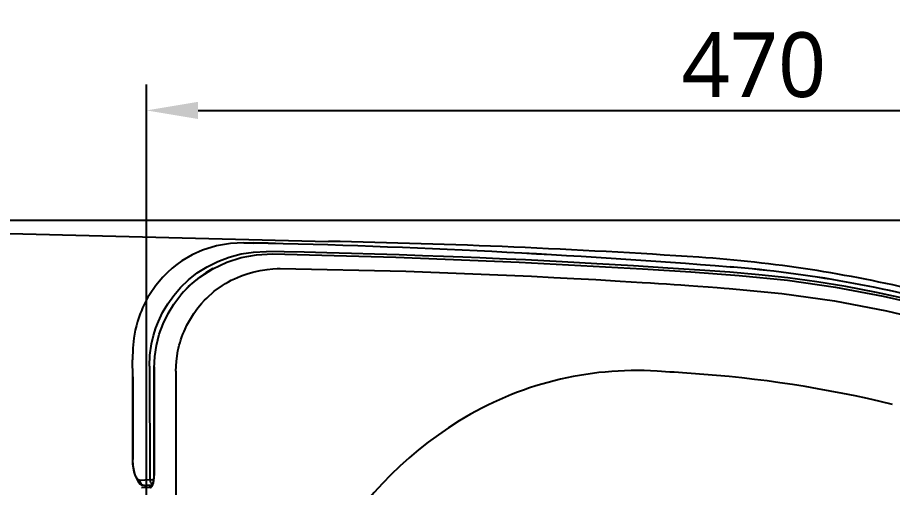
# Model space of a CAD drawing. Header units: millimetres. Extents: x 9575 to 12140, y 93 to 2418.
# Drawn here: x 9979.8 to 10318.2, y 1855.6 to 2037.3 of the extents above; entities that cross this region are included whole.
import ezdxf

# ---------------------------------------------------------------- set-up
doc = ezdxf.new("R2010")
doc.units = ezdxf.units.MM
doc.layers.add('3', color=3, linetype='Continuous')
doc.styles.get("Standard").update_dxf_attribs({"font": 'NanumGothic.ttf'})
doc.dimstyles.new('ISO-25', dxfattribs={"dimtxt": 20, "dimasz": 20, "dimexe": 3, "dimexo": 1, "dimgap": 5, "dimtad": 1, "dimtoh": 1, "dimdec": 0, "dimtxsty": 'Standard', "dimcen": 0, "dimclrd": 3, "dimclre": 3, "dimclrt": 2, "dimadec": 0, "dimazin": 0, "dimtfac": 1, "dimtdec": 0, "dimtmove": 0, "dimatfit": 3, "dimfxl": 0, "dimarcsym": 0})

# ---------------------------------------------------------------- blocks, each defined once
blk = doc.blocks.new('*D39')
at = {"color": 3, "lineweight": -2}
for p, q in [((10029.63, 1824.83), (10029.63, 2011.41)), ((10499.63, 1755.83), (10499.63, 2011.41)), ((10049.63, 2001.41), (10479.63, 2001.41))]:
    blk.add_line(p, q, dxfattribs=at)
at = {"color": 3}
for points in [[(10049.63, 2004.74), (10049.63, 1998.08), (10029.63, 2001.41)], [(10479.63, 2004.74), (10479.63, 1998.08), (10499.63, 2001.41)]]:
    blk.add_solid(points, dxfattribs=at)
at = {"layer": 'Defpoints', "color": 0}
for p in [(10499.63, 2001.41), (10029.63, 1823.83), (10499.63, 1754.83)]:
    blk.add_point(p, dxfattribs=at)
at = {"color": 2, "insert": (10264.63, 2018.91), "char_height": 25, "attachment_point": 5}
blk.add_mtext('470', dxfattribs=at)
blk = doc.blocks.new('*D42')
at = {"color": 3, "lineweight": -2}
for p, q in [((9764.63, 1754.83), (9764.63, 2062.23)), ((10499.63, 1756.83), (10499.63, 2062.23)), ((9784.63, 2052.23), (10479.63, 2052.23))]:
    blk.add_line(p, q, dxfattribs=at)
at = {"color": 3}
for points in [[(9784.63, 2055.57), (9784.63, 2048.9), (9764.63, 2052.23)], [(10479.63, 2055.57), (10479.63, 2048.9), (10499.63, 2052.23)]]:
    blk.add_solid(points, dxfattribs=at)
at = {"layer": 'Defpoints', "color": 0}
for p in [(10499.63, 2052.23), (9764.63, 1753.83), (10499.63, 1755.83)]:
    blk.add_point(p, dxfattribs=at)
at = {"color": 2, "insert": (10132.13, 2069.73), "char_height": 25, "attachment_point": 5}
blk.add_mtext('735', dxfattribs=at)
blk = doc.blocks.new('2E12E')
at = {"color": 2}
for p, q in [((6853.02, 1272.33), (6853.02, 1272.32)), ((7037.41, 1263.04), (7037.41, 1263.04)), ((6806.3, 1220.56), (6806.3, 1188.53)), ((6809.69, 1177.76), (6812.84, 1177.95)), ((6810.92, 1178.56), (6811.32, 1178.56)), ((6810.96, 1178.56), (6811.39, 1178.56))]:
    blk.add_line(p, q, dxfattribs=at)
for points in [[(6849.28, 1272.39), (6844.1, 1272.16), (6838.76, 1271.25), (6833.34, 1269.57), (6829.31, 1267.75), (6825.36, 1265.42), (6825.33, 1265.4)], [(6853.02, 1272.32), (6849.27, 1272.39)], [(6849.27, 1272.39), (6849.27, 1272.39), (6849.28, 1272.39)], [(6849.28, 1272.39), (6853.02, 1272.32)], [(6812.81, 1224.64), (6813, 1228.89), (6813.65, 1233.39), (6814.38, 1236.5), (6815.31, 1239.49), (6816.28, 1242.01), (6817.91, 1245.45), (6819.91, 1248.86), (6822.2, 1252.07), (6824.77, 1255.06), (6827.86, 1258.03), (6831.31, 1260.75), (6835.1, 1263.16), (6839.2, 1265.22), (6843.59, 1266.88), (6848.23, 1268.09), (6853.08, 1268.81), (6858.08, 1269.01)], [(6837.28, 1262.35), (6842.76, 1264.93), (6848.24, 1266.69), (6854.16, 1267.78), (6860.43, 1268.09)], [(7037.25, 1261), (7025.7, 1261.82), (7013.28, 1262.65), (6999.99, 1263.49), (6985.84, 1264.32), (6979.2, 1264.69), (6972.39, 1265.05), (6965.41, 1265.41), (6958.25, 1265.76), (6950.91, 1266.1), (6945.54, 1266.35), (6940.54, 1266.56), (6933.97, 1266.83), (6926.59, 1267.12), (6918.42, 1267.42), (6909.45, 1267.73), (6899.92, 1268.03), (6891.01, 1268.28), (6881.37, 1268.53), (6872.67, 1268.73), (6864.91, 1268.89), (6858.08, 1269.01)], [(6860.43, 1268.09), (6908.14, 1266.87), (6955.82, 1264.95), (7003.47, 1262.33), (7022.18, 1261.12), (7040.88, 1259.79), (7059.55, 1257.89), (7078.13, 1255.22), (7096.59, 1251.77), (7114.88, 1247.58)], [(6825.33, 1265.4), (6823.44, 1264.06), (6821.56, 1262.56), (6819.75, 1260.93), (6818, 1259.16), (6815.27, 1255.94), (6812.8, 1252.31), (6812.22, 1251.34), (6811.67, 1250.35), (6811.14, 1249.33), (6810.63, 1248.29), (6810.14, 1247.23), (6809.68, 1246.14), (6809.24, 1245.03), (6808.83, 1243.9), (6808.57, 1243.12), (6808.21, 1241.98), (6807.79, 1240.48), (6807.34, 1238.6), (6806.77, 1235.49), (6806.36, 1231.69), (6806.26, 1227.19)], [(6823.02, 1222.75), (6823.22, 1226.69), (6823.82, 1230.58), (6824.06, 1231.68), (6824.33, 1232.78), (6824.64, 1233.86), (6824.98, 1234.94), (6825.35, 1236), (6825.75, 1237.05), (6826.18, 1238.09), (6826.59, 1239.02), (6827.3, 1240.51), (6828.38, 1242.53), (6829.93, 1245.02), (6831.52, 1247.21), (6832.93, 1248.92), (6834.09, 1250.18), (6834.95, 1251.05), (6837.89, 1253.66), (6841.08, 1255.95), (6842.19, 1256.64), (6843.33, 1257.3), (6844.48, 1257.91), (6845.65, 1258.49), (6846.85, 1259.03), (6848.05, 1259.52), (6849.02, 1259.89), (6850.58, 1260.43), (6852.77, 1261.08), (6855.59, 1261.72), (6858.32, 1262.13), (6860.53, 1262.33), (6862.23, 1262.4), (6863.4, 1262.41)], [(6837.35, 1262.41), (6834.65, 1260.79), (6832.49, 1259.3), (6830.59, 1257.82), (6828.38, 1255.88), (6825.93, 1253.39), (6825.03, 1252.36)], [(6863.4, 1262.41), (6912.01, 1261.38), (6960.63, 1259.47), (6969.19, 1259.04), (6976.97, 1258.63), (6985.42, 1258.16), (6994.85, 1257.62), (7003.41, 1257.1), (7006.55, 1256.9), (7009.69, 1256.7), (7012.82, 1256.5), (7015.78, 1256.31), (7018.34, 1256.14), (7021.46, 1255.92), (7024.91, 1255.68), (7028.94, 1255.39), (7032.42, 1255.13), (7035.11, 1254.92), (7037, 1254.77)], [(6814.63, 1223.94), (6814.86, 1228.38), (6815.52, 1232.75), (6816.62, 1237.01), (6818.12, 1241.11), (6820.02, 1245.01), (6822.3, 1248.73), (6824.96, 1252.22), (6827.97, 1255.44), (6832.33, 1259.15), (6837.28, 1262.35)], [(7126.2, 1245.48), (7116.05, 1248.2), (7105.32, 1250.79), (7094.01, 1253.23), (7082.11, 1255.46), (7070.95, 1257.27), (7059.75, 1258.79), (7048.52, 1260.04), (7037.25, 1261)], [(7037, 1254.77), (7057.41, 1252.82), (7077.73, 1249.94), (7097.9, 1246.11), (7117.88, 1241.38)], [(6806.34, 1220.55), (6806.26, 1227.19)], [(6812.81, 1224.64), (6812.97, 1180.8)], [(6814.6, 1224.43), (6814.59, 1223.96)], [(6814.59, 1223.96), (6814.59, 1219.43), (6814.59, 1213.81), (6814.59, 1207.33), (6814.59, 1199.98), (6814.59, 1191.77), (6814.59, 1182.96)], [(6814.63, 1223.94), (6814.59, 1223.94), (6814.59, 1223.94)], [(6814.63, 1182.95), (6814.65, 1189.59), (6814.65, 1195.52), (6814.63, 1203.69), (6814.63, 1210.46), (6814.63, 1217.11), (6814.63, 1223.94)], [(6823.02, 1222.75), (6823.04, 1188.55), (6823.06, 1154.36)], [(6806.3, 1220.55), (6806.3, 1220.55), (6806.34, 1220.55)], [(6806.34, 1220.55), (6806.34, 1188.56)], [(6806.3, 1188.56), (6806.3, 1188.56), (6806.31, 1188.56)], [(6806.31, 1188.65), (6806.42, 1186.35), (6806.73, 1184.33), (6807.19, 1182.63), (6807.76, 1181.23), (6808.42, 1180.11), (6809.14, 1179.27), (6809.97, 1178.74), (6810.9, 1178.56)], [(6806.31, 1188.56), (6806.34, 1188.56)], [(6809.04, 1180.56), (6808.57, 1180.69), (6808.12, 1181.16), (6807.69, 1181.84), (6807.28, 1182.73), (6806.92, 1183.85), (6806.62, 1185.21), (6806.41, 1186.81), (6806.34, 1188.56)], [(6814.59, 1183), (6814.55, 1181.69), (6814.43, 1180.55), (6814.24, 1179.64), (6814.02, 1178.95), (6813.47, 1178.15), (6812.84, 1177.95)], [(6812.84, 1177.95), (6813.16, 1177.81), (6813.48, 1177.94), (6813.8, 1178.32), (6814.08, 1178.93), (6814.31, 1179.75), (6814.49, 1180.74), (6814.6, 1181.82), (6814.63, 1182.95)], [(6814.63, 1182.95), (6814.59, 1182.95), (6814.59, 1182.95)], [(6812.97, 1180.8), (6809.04, 1180.56)], [(6810.96, 1178.56), (6810.23, 1178.71), (6809.61, 1179.15), (6809.19, 1179.79), (6809.04, 1180.56)], [(6810.96, 1178.56), (6813.87, 1178.73)], [(6811.3, 1178.56), (6811.51, 1178.57)], [(6812.97, 1180.8), (6813.77, 1180.82), (6814.42, 1180.83)]]:
    blk.add_lwpolyline(points, dxfattribs=at)
for centre, radius, start, end in [((6780.97, -1994.48), 3267.6, 85.49874, 88.73651), ((6780.97, -1994.48), 3267.59, 85.49874, 88.7365), ((7001.63, 808.56), 455.89, 74.0873, 85.4987), ((7001.63, 808.56), 455.88, 74.0873, 85.4987)]:
    blk.add_arc(centre, radius, start, end, dxfattribs=at)
blk.add_ellipse((6814.89, 1180.8), major_axis=(0.12, -2), ratio=0.96113, start_param=4.653958, end_param=5.755439, dxfattribs=at)
blk.add_open_spline([(6813.75, 1178.61), (6813.56, 1178.61), (6812.66, 1178.59), (6811.91, 1178.57), (6811.39, 1178.56)], degree=3, knots=[0.7463025, 0.7463025, 0.7463025, 0.7463025, 0.8, 1, 1, 1, 1], dxfattribs=at)
blk = doc.blocks.new('*D53')
at = {"color": 3, "lineweight": -2}
for p, q in [((9775.88, 1958.95), (10624.79, 1958.95)), ((10614.79, 1938.95), (10614.79, 1771.33)), ((10614.79, 1568.71), (10614.79, 1736.33)), ((9775.88, 1548.71), (10624.79, 1548.71))]:
    blk.add_line(p, q, dxfattribs=at)
at = {"color": 3}
for points in [[(10611.45, 1938.95), (10618.12, 1938.95), (10614.79, 1958.95)], [(10611.45, 1568.71), (10618.12, 1568.71), (10614.79, 1548.71)]]:
    blk.add_solid(points, dxfattribs=at)
at = {"layer": 'Defpoints', "color": 0}
for p in [(9774.88, 1958.95), (9774.88, 1548.71), (10614.79, 1548.71)]:
    blk.add_point(p, dxfattribs=at)
at = {"color": 2, "insert": (10614.79, 1753.83), "char_height": 25, "attachment_point": 5}
blk.add_mtext('410', dxfattribs=at)

msp = doc.modelspace()

# ---------------------------------------------------------------- linework, layer by layer
at = {"layer": '3', "color": 0}
msp.add_line((9774.88, 1958.95), (10100.05, 1950.78), dxfattribs=at)
for centre, radius, start, end in [((10042.77, -1053.67), 3005, 86.17341, 88.90769), ((10209.61, 1440.75), 505, 76.3435, 86.1734), ((10219.1, 1770.83), 130, 86.4277, 121.7817), ((10042.77, -1053.67), 2960, 86.17341, 86.4277), ((10209.61, 1440.75), 460, 76.3435, 86.1734), ((10229.63, 1753.83), 150, 121.7817, 180)]:
    msp.add_arc(centre, radius, start, end, dxfattribs=at)

# ---------------------------------------------------------------- block references
msp.add_blockref('2E12E', (3218.01, 677.83))

# ---------------------------------------------------------------- dimensions: what is measured, and where the dimension line sits
dim = msp.add_linear_dim(base=(10499.63, 2052.23), p1=(9764.63, 1753.83), p2=(10499.63, 1755.83), dimstyle='ISO-25', override={"dimtxt": 25, "dimexe": 10, "dimarcsym": 1})
dim.commit()
dim.dimension.update_dxf_attribs({"geometry": '*D42', "text_midpoint": (10132.13, 2069.73)})
dim = msp.add_linear_dim(base=(10499.63, 2001.41), p1=(10029.63, 1823.83), p2=(10499.63, 1754.83), dimstyle='ISO-25', override={"dimtxt": 25, "dimexe": 10, "dimarcsym": 1})
dim.commit()
dim.dimension.update_dxf_attribs({"geometry": '*D39', "text_midpoint": (10264.63, 2001.41), "dimtype": 160})
dim = msp.add_linear_dim(base=(10614.79, 1548.71), p1=(9774.88, 1958.95), p2=(9774.88, 1548.71), angle=90, dimstyle='ISO-25', override={"dimtxt": 25, "dimexe": 10, "dimtih": 1, "dimarcsym": 1})
dim.commit()
dim.dimension.update_dxf_attribs({"geometry": '*D53', "text_midpoint": (10614.79, 1753.83)})

doc.saveas('drawing.dxf')
